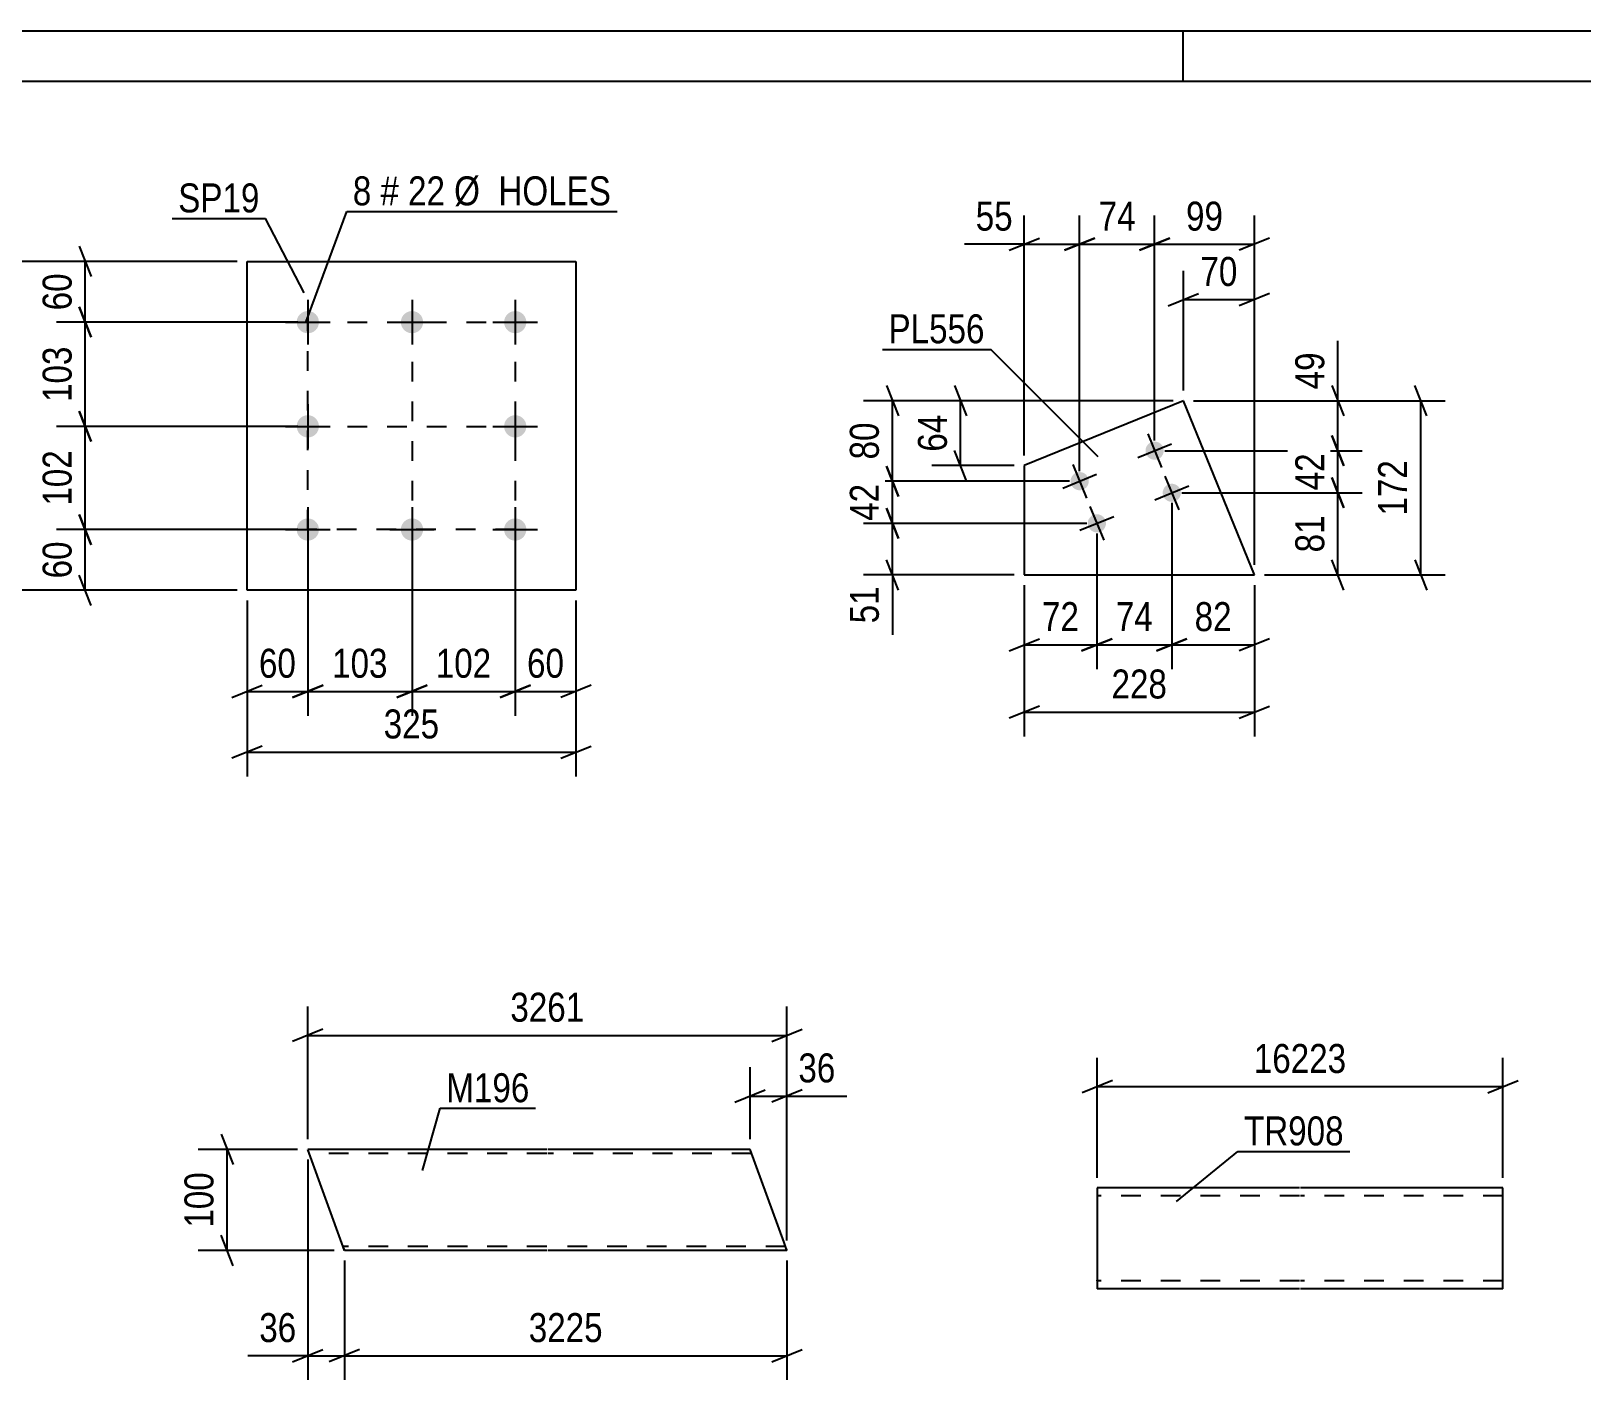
# Model space of a CAD drawing. Header units: millimetres. Extents: x 0 to 420, y 0 to 297.
# Drawn here: x 96.1 to 249.4, y 163.7 to 297 of the extents above; entities that cross this region are included whole.
import ezdxf

# ---------------------------------------------------------------- set-up
doc = ezdxf.new("R2010")
doc.units = ezdxf.units.MM
doc.linetypes.add('DXK_LINE_DOT2', pattern=[3.9198, 1.9599, -1.9599])
doc.styles.add('Arial Narrow', font='ARIALN.TTF', dxfattribs={"height": 0.2})

# ---------------------------------------------------------------- blocks, each defined once
blk = doc.blocks.new('Unknown-814409044-1133')
at = {"color": 5, "linetype": 'Continuous'}
for p, q in [((420, 297), (0, 297)), ((210, 292), (210, 297)), ((415, 292), (5, 292))]:
    blk.add_line(p, q, dxfattribs=at)
blk = doc.blocks.new('Part-814409044-9065 - 9064')
at = {"color": 2, "linetype": 'Continuous'}
for p, q in [((221.51, 182.65), (201.51, 182.65)), ((201.51, 182.65), (201.51, 172.65)), ((241.61, 182.65), (221.61, 182.65)), ((241.61, 172.65), (241.61, 182.65)), ((221.51, 172.65), (201.51, 172.65)), ((241.61, 172.65), (221.61, 172.65))]:
    blk.add_line(p, q, dxfattribs=at)
at = {"color": 7, "linetype": 'DXK_LINE_DOT2'}
for p, q in [((221.51, 181.85), (201.51, 181.85)), ((241.61, 181.85), (221.61, 181.85)), ((201.51, 173.45), (201.51, 173.51)), ((221.51, 173.45), (201.51, 173.45)), ((241.61, 173.45), (221.61, 173.45)), ((241.61, 173.45), (241.61, 173.51))]:
    blk.add_line(p, q, dxfattribs=at)
blk = doc.blocks.new('Part-814409044-10774 - 10773')
at = {"color": 2, "linetype": 'Continuous'}
for p, q in [((147.1, 186.45), (123.47, 186.45)), ((127.1, 176.45), (123.47, 186.45)), ((167.2, 186.45), (147.2, 186.45)), ((170.55, 177.25), (167.2, 186.45)), ((147.1, 176.45), (127.1, 176.45)), ((170.84, 176.45), (147.2, 176.45)), ((170.84, 176.45), (170.55, 177.25))]:
    blk.add_line(p, q, dxfattribs=at)
at = {"color": 7, "linetype": 'DXK_LINE_DOT2'}
for p, q in [((147.1, 186.05), (123.61, 186.05)), ((167.35, 186.05), (147.2, 186.05)), ((147.1, 176.85), (126.96, 176.85)), ((127.02, 176.69), (127.1, 176.45)), ((170.7, 176.85), (147.2, 176.85)), ((170.82, 176.51), (170.76, 176.69)), ((170.84, 176.45), (170.82, 176.51))]:
    blk.add_line(p, q, dxfattribs=at)
blk = doc.blocks.new('Part-814409044-9086 - 9085')
at = {"color": 2, "linetype": 'Continuous'}
for p, q in [((117.48, 241.72), (117.48, 274.22)), ((117.48, 274.22), (149.98, 274.22)), ((149.98, 274.22), (149.98, 241.72)), ((149.98, 241.72), (117.48, 241.72))]:
    blk.add_line(p, q, dxfattribs=at)
blk = doc.blocks.new('Bolt-814409044-9087 - 9085')
at = {"linetype": 'Continuous'}
for points in [[(123.48, 269.32, -1), (123.48, 267.12, -1)], [(133.78, 269.32, -1), (133.78, 267.12, -1)], [(143.98, 269.32, -1), (143.98, 267.12, -1)], [(123.48, 259.02, -1), (123.48, 256.82, -1)], [(143.98, 259.02, -1), (143.98, 256.82, -1)], [(123.48, 248.82, -1), (123.48, 246.62, -1)], [(133.78, 248.82, -1), (133.78, 246.62, -1)], [(143.98, 248.82, -1), (143.98, 246.62, -1)]]:
    blk.add_hatch(color=1, dxfattribs=at).paths.add_polyline_path(points)
at = {"color": 1, "linetype": 'Continuous'}
for p, q in [((123.48, 270.42), (123.48, 266.02)), ((133.78, 270.42), (133.78, 266.02)), ((143.98, 270.42), (143.98, 266.02)), ((121.28, 268.22), (125.68, 268.22)), ((131.58, 268.22), (135.98, 268.22)), ((141.78, 268.22), (146.18, 268.22)), ((123.48, 260.12), (123.48, 255.72)), ((143.98, 260.12), (143.98, 255.72)), ((121.28, 257.92), (125.68, 257.92)), ((141.78, 257.92), (146.18, 257.92)), ((123.48, 249.92), (123.48, 245.52)), ((133.78, 249.92), (133.78, 245.52)), ((143.98, 249.92), (143.98, 245.52)), ((121.28, 247.72), (125.68, 247.72)), ((131.58, 247.72), (135.98, 247.72)), ((141.78, 247.72), (146.18, 247.72))]:
    blk.add_line(p, q, dxfattribs=at)
blk = doc.blocks.new('Part-814409044-9302 - 9301')
at = {"color": 2, "linetype": 'Continuous'}
for p, q in [((210.03, 260.45), (194.29, 254.04)), ((217.05, 243.23), (210.03, 260.45)), ((194.29, 254.04), (194.29, 243.23)), ((194.29, 243.23), (217.05, 243.23))]:
    blk.add_line(p, q, dxfattribs=at)
blk = doc.blocks.new('Bolt-814409044-9303 - 9301')
at = {"linetype": 'Continuous'}
for points in [[(208.02, 255.85, -1), (206.35, 255.18, -1)], [(200.61, 252.84, -1), (198.94, 252.16, -1)], [(209.71, 251.69, -1), (208.05, 251.01, -1)], [(202.31, 248.67, -1), (200.64, 247.99, -1)]]:
    blk.add_hatch(color=1, dxfattribs=at).paths.add_polyline_path(points)
at = {"color": 1, "linetype": 'Continuous'}
for p, q in [((205.52, 254.84), (208.85, 256.19)), ((206.5, 257.18), (207.86, 253.85)), ((198.11, 251.82), (201.44, 253.18)), ((199.09, 254.16), (200.45, 250.83)), ((208.2, 253.01), (209.56, 249.68)), ((207.21, 250.67), (210.55, 252.03)), ((200.79, 250), (202.15, 246.66)), ((199.8, 247.65), (203.14, 249.01))]:
    blk.add_line(p, q, dxfattribs=at)
blk = doc.blocks.new('Rectangle-814409044-11465 - 9085')
at = {"color": 1, "linetype": 'DXK_LINE_DOT2'}
blk.add_lwpolyline([(123.48, 268.22), (143.98, 268.22), (143.98, 247.72), (123.48, 247.72), (123.48, 268.22)], close=True, dxfattribs=at)
blk = doc.blocks.new('Line-814409044-11525 - 9085')
at = {"color": 1, "linetype": 'DXK_LINE_DOT2'}
blk.add_line((123.48, 257.92), (143.98, 257.92), dxfattribs=at)
blk = doc.blocks.new('Line-814409044-11532 - 9085')
at = {"color": 1, "linetype": 'DXK_LINE_DOT2'}
blk.add_line((133.78, 268.22), (133.78, 247.72), dxfattribs=at)
blk = doc.blocks.new('StraightDimension-814409044-9340 - 9064')
at = {"color": 7, "linetype": 'Continuous'}
for p, q in [((201.51, 183.65), (201.51, 195.5)), ((241.61, 183.65), (241.61, 195.5)), ((203.01, 193.25), (200.01, 192.05)), ((240.11, 192.05), (243.11, 193.25)), ((201.51, 192.65), (241.61, 192.65))]:
    blk.add_line(p, q, dxfattribs=at)
at = {"color": 0}
blk.add_wipeout([(226.73, 193.4), (226.73, 197.6), (216.39, 197.6), (216.39, 193.4)], dxfattribs=at)
at = {"color": 3, "style": 'Arial Narrow'}
blk.add_text('16223', height=2.863, dxfattribs=at).set_placement((216.99, 194))
blk = doc.blocks.new('StraightDimension-814409044-11238 - 10773')
at = {"color": 7, "linetype": 'Continuous'}
for p, q in [((127.1, 175.45), (127.1, 163.65)), ((170.84, 175.45), (170.84, 163.65)), ((128.6, 166.65), (125.6, 165.45)), ((127.1, 166.05), (170.84, 166.05)), ((169.34, 165.45), (172.34, 166.65))]:
    blk.add_line(p, q, dxfattribs=at)
at = {"color": 0}
blk.add_wipeout([(153.23, 166.8), (153.23, 171), (144.72, 171), (144.72, 166.8)], dxfattribs=at)
at = {"color": 3, "style": 'Arial Narrow'}
blk.add_text('3225', height=2.863, dxfattribs=at).set_placement((145.32, 167.4))
blk = doc.blocks.new('StraightDimension-814409044-11198 - 10773')
at = {"color": 7, "linetype": 'Continuous'}
for p, q in [((123.47, 187.45), (123.47, 200.57)), ((170.84, 177.45), (170.84, 200.57)), ((124.97, 198.32), (121.97, 197.12)), ((169.34, 197.12), (172.34, 198.32)), ((123.47, 197.72), (170.84, 197.72))]:
    blk.add_line(p, q, dxfattribs=at)
at = {"color": 0}
blk.add_wipeout([(151.41, 198.47), (151.41, 202.67), (142.9, 202.67), (142.9, 198.47)], dxfattribs=at)
at = {"color": 3, "style": 'Arial Narrow'}
blk.add_text('3261', height=2.863, dxfattribs=at).set_placement((143.5, 199.07))
blk = doc.blocks.new('StraightDimension-814409044-11275 - 10773')
at = {"color": 7, "linetype": 'Continuous'}
for p, q in [((114.9, 187.95), (116.1, 184.95)), ((122.47, 186.45), (112.65, 186.45)), ((115.5, 176.45), (115.5, 186.45)), ((116.1, 174.95), (114.9, 177.95)), ((126.1, 176.45), (112.65, 176.45))]:
    blk.add_line(p, q, dxfattribs=at)
at = {"color": 0}
blk.add_wipeout([(114.75, 184.79), (110.55, 184.79), (110.55, 178.11), (114.75, 178.11)], dxfattribs=at)
at = {"color": 3, "style": 'Arial Narrow'}
blk.add_text('100', height=2.863, rotation=90.0002, dxfattribs=at).set_placement((114.15, 178.71))
blk = doc.blocks.new('StraightDimension-814409044-11210 - 10773')
at = {"color": 7, "linetype": 'Continuous'}
for p, q in [((167.2, 187.45), (167.2, 194.57)), ((170.84, 177.45), (170.84, 194.57)), ((165.7, 191.12), (168.7, 192.32)), ((167.2, 191.72), (170.84, 191.72)), ((172.34, 192.32), (169.34, 191.12))]:
    blk.add_line(p, q, dxfattribs=at)
at = {"color": 0}
blk.add_wipeout([(176.23, 192.47), (176.23, 196.67), (171.37, 196.67), (171.37, 192.47)], dxfattribs=at)
at = {"color": 7, "linetype": 'Continuous'}
blk.add_line((170.84, 191.72), (176.75, 191.72), dxfattribs=at)
blk.add_line((170.84, 191.72), (176.75, 191.72), dxfattribs=at)
at = {"color": 3, "style": 'Arial Narrow'}
blk.add_text('36', height=2.863, dxfattribs=at).set_placement((171.97, 193.07))
blk = doc.blocks.new('StraightDimension-814409044-11239 - 10773')
at = {"color": 7, "linetype": 'Continuous'}
for p, q in [((123.47, 185.45), (123.47, 163.65)), ((127.1, 175.45), (127.1, 163.65)), ((121.97, 165.45), (124.97, 166.65)), ((123.47, 166.05), (127.1, 166.05)), ((128.6, 166.65), (125.6, 165.45))]:
    blk.add_line(p, q, dxfattribs=at)
at = {"color": 0}
blk.add_wipeout([(122.94, 166.8), (122.94, 171), (118.08, 171), (118.08, 166.8)], dxfattribs=at)
at = {"color": 7, "linetype": 'Continuous'}
blk.add_line((123.47, 166.05), (117.56, 166.05), dxfattribs=at)
blk.add_line((123.47, 166.05), (117.56, 166.05), dxfattribs=at)
at = {"color": 3, "style": 'Arial Narrow'}
blk.add_text('36', height=2.863, dxfattribs=at).set_placement((118.68, 167.4))
blk = doc.blocks.new('StraightDimension-814409044-9344 - 9085')
at = {"color": 7, "linetype": 'Continuous'}
for p, q in [((100.88, 275.72), (102.08, 272.72)), ((116.48, 274.22), (98.63, 274.22)), ((101.48, 268.22), (101.48, 274.22)), ((102.08, 266.72), (100.88, 269.72)), ((122.48, 268.22), (98.63, 268.22))]:
    blk.add_line(p, q, dxfattribs=at)
at = {"color": 0}
blk.add_wipeout([(100.73, 273.65), (96.53, 273.65), (96.53, 268.79), (100.73, 268.79)], dxfattribs=at)
at = {"color": 3, "style": 'Arial Narrow'}
blk.add_text('60', height=2.863, rotation=90.0002, dxfattribs=at).set_placement((100.13, 269.39))
blk = doc.blocks.new('StraightDimension-814409044-9360 - 9085')
at = {"color": 7, "linetype": 'Continuous'}
for p, q in [((95.08, 272.72), (93.88, 275.72)), ((116.48, 274.22), (91.63, 274.22)), ((94.48, 241.72), (94.48, 274.22)), ((93.88, 243.22), (95.08, 240.22)), ((116.48, 241.72), (91.63, 241.72))]:
    blk.add_line(p, q, dxfattribs=at)
at = {"color": 0}
blk.add_wipeout([(93.73, 261.31), (89.53, 261.31), (89.53, 254.63), (93.73, 254.63)], dxfattribs=at)
at = {"color": 3, "style": 'Arial Narrow'}
blk.add_text('325', height=2.863, rotation=90.0002, dxfattribs=at).set_placement((93.13, 255.23))
blk = doc.blocks.new('StraightDimension-814409044-9347 - 9085')
at = {"color": 7, "linetype": 'Continuous'}
for p, q in [((100.88, 249.22), (102.08, 246.22)), ((122.48, 247.72), (98.63, 247.72)), ((101.48, 241.72), (101.48, 247.72)), ((102.08, 240.22), (100.88, 243.22)), ((116.48, 241.72), (98.63, 241.72))]:
    blk.add_line(p, q, dxfattribs=at)
at = {"color": 0}
blk.add_wipeout([(100.73, 247.15), (96.53, 247.15), (96.53, 242.29), (100.73, 242.29)], dxfattribs=at)
at = {"color": 3, "style": 'Arial Narrow'}
blk.add_text('60', height=2.863, rotation=90.0002, dxfattribs=at).set_placement((100.13, 242.89))
blk = doc.blocks.new('StraightDimension-814409044-9364 - 9085')
at = {"color": 7, "linetype": 'Continuous'}
for p, q in [((143.98, 246.72), (143.98, 229.32)), ((149.98, 240.72), (149.98, 229.32)), ((142.48, 231.12), (145.48, 232.32)), ((143.98, 231.72), (149.98, 231.72)), ((151.48, 232.32), (148.48, 231.12))]:
    blk.add_line(p, q, dxfattribs=at)
at = {"color": 0}
blk.add_wipeout([(149.4, 232.47), (149.4, 236.67), (144.55, 236.67), (144.55, 232.47)], dxfattribs=at)
at = {"color": 3, "style": 'Arial Narrow'}
blk.add_text('60', height=2.863, dxfattribs=at).set_placement((145.15, 233.07))
blk = doc.blocks.new('StraightDimension-814409044-9367 - 9085')
at = {"color": 7, "linetype": 'Continuous'}
for p, q in [((123.48, 246.72), (123.48, 229.32)), ((117.48, 240.72), (117.48, 229.32)), ((115.98, 231.12), (118.98, 232.32)), ((117.48, 231.72), (123.48, 231.72)), ((124.98, 232.32), (121.98, 231.12))]:
    blk.add_line(p, q, dxfattribs=at)
at = {"color": 0}
blk.add_wipeout([(122.9, 232.47), (122.9, 236.67), (118.05, 236.67), (118.05, 232.47)], dxfattribs=at)
at = {"color": 3, "style": 'Arial Narrow'}
blk.add_text('60', height=2.863, dxfattribs=at).set_placement((118.65, 233.07))
blk = doc.blocks.new('StraightDimension-814409044-9380 - 9085')
at = {"color": 7, "linetype": 'Continuous'}
for p, q in [((117.48, 240.72), (117.48, 223.32)), ((149.98, 240.72), (149.98, 223.32)), ((118.98, 226.32), (115.98, 225.12)), ((117.48, 225.72), (149.98, 225.72)), ((148.48, 225.12), (151.48, 226.32))]:
    blk.add_line(p, q, dxfattribs=at)
at = {"color": 0}
blk.add_wipeout([(137.07, 226.47), (137.07, 230.67), (130.38, 230.67), (130.38, 226.47)], dxfattribs=at)
at = {"color": 3, "style": 'Arial Narrow'}
blk.add_text('325', height=2.863, dxfattribs=at).set_placement((130.98, 227.07))
blk = doc.blocks.new('StraightDimension-814409044-11570 - 9085')
at = {"color": 7, "linetype": 'Continuous'}
for p, q in [((100.88, 259.42), (102.08, 256.42)), ((122.48, 257.92), (98.63, 257.92)), ((101.48, 247.72), (101.48, 257.92)), ((102.08, 246.22), (100.88, 249.22)), ((122.48, 247.72), (98.63, 247.72))]:
    blk.add_line(p, q, dxfattribs=at)
at = {"color": 0}
blk.add_wipeout([(100.73, 256.16), (96.53, 256.16), (96.53, 249.48), (100.73, 249.48)], dxfattribs=at)
at = {"color": 3, "style": 'Arial Narrow'}
blk.add_text('102', height=2.863, rotation=90.0002, dxfattribs=at).set_placement((100.13, 250.08))
blk = doc.blocks.new('StraightDimension-814409044-11572 - 9085')
at = {"color": 7, "linetype": 'Continuous'}
for p, q in [((100.88, 269.72), (102.08, 266.72)), ((122.48, 268.22), (98.63, 268.22)), ((101.48, 257.92), (101.48, 268.22)), ((102.08, 256.42), (100.88, 259.42)), ((122.48, 257.92), (98.63, 257.92))]:
    blk.add_line(p, q, dxfattribs=at)
at = {"color": 0}
blk.add_wipeout([(100.73, 266.41), (96.53, 266.41), (96.53, 259.73), (100.73, 259.73)], dxfattribs=at)
at = {"color": 3, "style": 'Arial Narrow'}
blk.add_text('103', height=2.863, rotation=90.0002, dxfattribs=at).set_placement((100.13, 260.33))
blk = doc.blocks.new('StraightDimension-814409044-11592 - 9085')
at = {"color": 7, "linetype": 'Continuous'}
for p, q in [((123.48, 246.72), (123.48, 229.32)), ((133.78, 246.72), (133.78, 229.32)), ((121.98, 231.12), (124.98, 232.32)), ((123.48, 231.72), (133.78, 231.72)), ((135.28, 232.32), (132.28, 231.12))]:
    blk.add_line(p, q, dxfattribs=at)
at = {"color": 0}
blk.add_wipeout([(131.97, 232.47), (131.97, 236.67), (125.28, 236.67), (125.28, 232.47)], dxfattribs=at)
at = {"color": 3, "style": 'Arial Narrow'}
blk.add_text('103', height=2.863, dxfattribs=at).set_placement((125.88, 233.07))
blk = doc.blocks.new('StraightDimension-814409044-11594 - 9085')
at = {"color": 7, "linetype": 'Continuous'}
for p, q in [((133.78, 246.72), (133.78, 229.32)), ((143.98, 246.72), (143.98, 229.32)), ((132.28, 231.12), (135.28, 232.32)), ((133.78, 231.72), (143.98, 231.72)), ((145.48, 232.32), (142.48, 231.12))]:
    blk.add_line(p, q, dxfattribs=at)
at = {"color": 0}
blk.add_wipeout([(142.22, 232.47), (142.22, 236.67), (135.53, 236.67), (135.53, 232.47)], dxfattribs=at)
at = {"color": 3, "style": 'Arial Narrow'}
blk.add_text('102', height=2.863, dxfattribs=at).set_placement((136.13, 233.07))
blk = doc.blocks.new('StraightDimension-814409044-11407 - 9301')
at = {"color": 7, "linetype": 'Continuous'}
for p, q in [((180.67, 261.95), (181.87, 258.95)), ((209.03, 260.45), (178.42, 260.45)), ((181.27, 252.5), (181.27, 260.45)), ((181.87, 251), (180.67, 254)), ((198.77, 252.5), (178.42, 252.5))]:
    blk.add_line(p, q, dxfattribs=at)
at = {"color": 0}
blk.add_wipeout([(180.52, 258.9), (176.32, 258.9), (176.32, 254.05), (180.52, 254.05)], dxfattribs=at)
at = {"color": 3, "style": 'Arial Narrow'}
blk.add_text('80', height=2.863, rotation=90.0002, dxfattribs=at).set_placement((179.92, 254.65))
blk = doc.blocks.new('StraightDimension-814409044-9576 - 9301')
at = {"color": 7, "linetype": 'Continuous'}
for p, q in [((187.4, 261.95), (188.6, 258.95)), ((209.03, 260.45), (185.15, 260.45)), ((188, 254.04), (188, 260.45)), ((188.6, 252.54), (187.4, 255.54)), ((193.29, 254.04), (185.15, 254.04))]:
    blk.add_line(p, q, dxfattribs=at)
at = {"color": 0}
blk.add_wipeout([(187.25, 259.68), (183.05, 259.68), (183.05, 254.82), (187.25, 254.82)], dxfattribs=at)
at = {"color": 3, "style": 'Arial Narrow'}
blk.add_text('64', height=2.863, rotation=90.0002, dxfattribs=at).set_placement((186.65, 255.42))
blk = doc.blocks.new('StraightDimension-814409044-9568 - 9301')
at = {"color": 7, "linetype": 'Continuous'}
for p, q in [((210.03, 261.45), (210.03, 273.3)), ((217.05, 244.23), (217.05, 273.3)), ((208.53, 269.85), (211.53, 271.05)), ((210.03, 270.45), (217.05, 270.45)), ((218.55, 271.05), (215.55, 269.85))]:
    blk.add_line(p, q, dxfattribs=at)
at = {"color": 0}
blk.add_wipeout([(215.97, 271.2), (215.97, 275.4), (211.11, 275.4), (211.11, 271.2)], dxfattribs=at)
at = {"color": 3, "style": 'Arial Narrow'}
blk.add_text('70', height=2.863, dxfattribs=at).set_placement((211.71, 271.8))
blk = doc.blocks.new('StraightDimension-814409044-11380 - 9301')
at = {"color": 7, "linetype": 'Continuous'}
for p, q in [((194.29, 255.04), (194.29, 278.77)), ((199.77, 253.5), (199.77, 278.77)), ((192.79, 275.32), (195.79, 276.52)), ((201.27, 276.52), (198.27, 275.32)), ((194.29, 275.92), (199.77, 275.92))]:
    blk.add_line(p, q, dxfattribs=at)
at = {"color": 0}
blk.add_wipeout([(193.76, 276.67), (193.76, 280.87), (188.9, 280.87), (188.9, 276.67)], dxfattribs=at)
at = {"color": 7, "linetype": 'Continuous'}
blk.add_line((194.29, 275.92), (188.38, 275.92), dxfattribs=at)
blk.add_line((194.29, 275.92), (188.38, 275.92), dxfattribs=at)
at = {"color": 3, "style": 'Arial Narrow'}
blk.add_text('55', height=2.863, dxfattribs=at).set_placement((189.5, 277.27))
blk = doc.blocks.new('StraightDimension-814409044-9572 - 9301')
at = {"color": 7, "linetype": 'Continuous'}
for p, q in [((194.29, 242.23), (194.29, 227.27)), ((217.05, 242.23), (217.05, 227.27)), ((195.79, 230.27), (192.79, 229.07)), ((215.55, 229.07), (218.55, 230.27)), ((194.29, 229.67), (217.05, 229.67))]:
    blk.add_line(p, q, dxfattribs=at)
at = {"color": 0}
blk.add_wipeout([(209.01, 230.42), (209.01, 234.62), (202.32, 234.62), (202.32, 230.42)], dxfattribs=at)
at = {"color": 3, "style": 'Arial Narrow'}
blk.add_text('228', height=2.863, dxfattribs=at).set_placement((202.92, 231.02))
blk = doc.blocks.new('StraightDimension-814409044-11357 - 9301')
at = {"color": 7, "linetype": 'Continuous'}
for p, q in [((208.88, 250.35), (208.88, 233.93)), ((217.05, 242.23), (217.05, 233.93)), ((207.38, 235.73), (210.38, 236.93)), ((208.88, 236.33), (217.05, 236.33)), ((218.55, 236.93), (215.55, 235.73))]:
    blk.add_line(p, q, dxfattribs=at)
at = {"color": 0}
blk.add_wipeout([(215.39, 237.08), (215.39, 241.28), (210.54, 241.28), (210.54, 237.08)], dxfattribs=at)
at = {"color": 3, "style": 'Arial Narrow'}
blk.add_text('82', height=2.863, dxfattribs=at).set_placement((211.14, 237.68))
blk = doc.blocks.new('StraightDimension-814409044-9582 - 9301')
at = {"color": 7, "linetype": 'Continuous'}
for p, q in [((234.09, 258.95), (232.89, 261.95)), ((211.03, 260.45), (235.89, 260.45)), ((233.49, 243.23), (233.49, 260.45)), ((232.89, 244.73), (234.09, 241.73)), ((218.05, 243.23), (235.89, 243.23))]:
    blk.add_line(p, q, dxfattribs=at)
at = {"color": 0}
blk.add_wipeout([(232.74, 255.18), (228.54, 255.18), (228.54, 248.5), (232.74, 248.5)], dxfattribs=at)
at = {"color": 3, "style": 'Arial Narrow'}
blk.add_text('172', height=2.863, rotation=90.0002, dxfattribs=at).set_placement((232.14, 249.1))
blk = doc.blocks.new('StraightDimension-814409044-11358 - 9301')
at = {"color": 7, "linetype": 'Continuous'}
for p, q in [((208.88, 250.35), (208.88, 233.93)), ((201.47, 247.33), (201.47, 233.93)), ((199.97, 235.73), (202.97, 236.93)), ((201.47, 236.33), (208.88, 236.33)), ((210.38, 236.93), (207.38, 235.73))]:
    blk.add_line(p, q, dxfattribs=at)
at = {"color": 0}
blk.add_wipeout([(207.6, 237.08), (207.6, 241.28), (202.75, 241.28), (202.75, 237.08)], dxfattribs=at)
at = {"color": 3, "style": 'Arial Narrow'}
blk.add_text('74', height=2.863, dxfattribs=at).set_placement((203.35, 237.68))
blk = doc.blocks.new('StraightDimension-814409044-11359 - 9301')
at = {"color": 7, "linetype": 'Continuous'}
for p, q in [((201.47, 247.33), (201.47, 233.93)), ((194.29, 242.23), (194.29, 233.93)), ((192.79, 235.73), (195.79, 236.93)), ((194.29, 236.33), (201.47, 236.33)), ((202.97, 236.93), (199.97, 235.73))]:
    blk.add_line(p, q, dxfattribs=at)
at = {"color": 0}
blk.add_wipeout([(200.31, 237.08), (200.31, 241.28), (195.45, 241.28), (195.45, 237.08)], dxfattribs=at)
at = {"color": 3, "style": 'Arial Narrow'}
blk.add_text('72', height=2.863, dxfattribs=at).set_placement((196.05, 237.68))
blk = doc.blocks.new('StraightDimension-814409044-11378 - 9301')
at = {"color": 7, "linetype": 'Continuous'}
for p, q in [((207.18, 256.51), (207.18, 278.77)), ((217.05, 244.23), (217.05, 278.77)), ((205.68, 275.32), (208.68, 276.52)), ((218.55, 276.52), (215.55, 275.32)), ((207.18, 275.92), (217.05, 275.92))]:
    blk.add_line(p, q, dxfattribs=at)
at = {"color": 0}
blk.add_wipeout([(214.54, 276.67), (214.54, 280.87), (209.69, 280.87), (209.69, 276.67)], dxfattribs=at)
at = {"color": 3, "style": 'Arial Narrow'}
blk.add_text('99', height=2.863, dxfattribs=at).set_placement((210.29, 277.27))
blk = doc.blocks.new('StraightDimension-814409044-11379 - 9301')
at = {"color": 7, "linetype": 'Continuous'}
for p, q in [((199.77, 253.5), (199.77, 278.77)), ((207.18, 256.51), (207.18, 278.77)), ((198.27, 275.32), (201.27, 276.52)), ((208.68, 276.52), (205.68, 275.32)), ((199.77, 275.92), (207.18, 275.92))]:
    blk.add_line(p, q, dxfattribs=at)
at = {"color": 0}
blk.add_wipeout([(205.91, 276.67), (205.91, 280.87), (201.05, 280.87), (201.05, 276.67)], dxfattribs=at)
at = {"color": 3, "style": 'Arial Narrow'}
blk.add_text('74', height=2.863, dxfattribs=at).set_placement((201.65, 277.27))
blk = doc.blocks.new('StraightDimension-814409044-11408 - 9301')
at = {"color": 7, "linetype": 'Continuous'}
for p, q in [((180.67, 254), (181.87, 251)), ((198.77, 252.5), (178.42, 252.5)), ((181.27, 248.33), (181.27, 252.5)), ((181.87, 246.83), (180.67, 249.83)), ((200.47, 248.33), (178.42, 248.33))]:
    blk.add_line(p, q, dxfattribs=at)
at = {"color": 0}
blk.add_wipeout([(180.52, 252.84), (176.32, 252.84), (176.32, 247.98), (180.52, 247.98)], dxfattribs=at)
at = {"color": 3, "style": 'Arial Narrow'}
blk.add_text('42', height=2.863, rotation=90.0002, dxfattribs=at).set_placement((179.92, 248.58))
blk = doc.blocks.new('StraightDimension-814409044-11409 - 9301')
at = {"color": 7, "linetype": 'Continuous'}
for p, q in [((180.67, 249.83), (181.87, 246.83)), ((200.47, 248.33), (178.42, 248.33)), ((181.27, 243.23), (181.27, 248.33)), ((181.87, 241.73), (180.67, 244.73)), ((193.29, 243.23), (178.42, 243.23))]:
    blk.add_line(p, q, dxfattribs=at)
at = {"color": 0}
blk.add_wipeout([(180.52, 242.71), (176.32, 242.71), (176.32, 237.85), (180.52, 237.85)], dxfattribs=at)
at = {"color": 7, "linetype": 'Continuous'}
blk.add_line((181.27, 243.23), (181.27, 237.32), dxfattribs=at)
blk.add_line((181.27, 243.23), (181.27, 237.32), dxfattribs=at)
at = {"color": 3, "style": 'Arial Narrow'}
blk.add_text('51', height=2.863, rotation=90.0002, dxfattribs=at).set_placement((179.92, 238.45))
blk = doc.blocks.new('StraightDimension-814409044-11430 - 9301')
at = {"color": 7, "linetype": 'Continuous'}
for p, q in [((224.7, 261.95), (225.9, 258.95)), ((211.03, 260.45), (227.7, 260.45)), ((225.3, 255.51), (225.3, 260.45)), ((225.9, 254.01), (224.7, 257.01)), ((208.18, 255.51), (227.7, 255.51))]:
    blk.add_line(p, q, dxfattribs=at)
at = {"color": 0}
blk.add_wipeout([(224.55, 265.84), (220.35, 265.84), (220.35, 260.98), (224.55, 260.98)], dxfattribs=at)
at = {"color": 7, "linetype": 'Continuous'}
blk.add_line((225.3, 260.45), (225.3, 266.36), dxfattribs=at)
blk.add_line((225.3, 260.45), (225.3, 266.36), dxfattribs=at)
at = {"color": 3, "style": 'Arial Narrow'}
blk.add_text('49', height=2.863, rotation=90.0002, dxfattribs=at).set_placement((223.95, 261.58))
blk = doc.blocks.new('StraightDimension-814409044-11431 - 9301')
at = {"color": 7, "linetype": 'Continuous'}
for p, q in [((224.7, 257.01), (225.9, 254.01)), ((208.18, 255.51), (227.7, 255.51)), ((225.3, 251.35), (225.3, 255.51)), ((225.9, 249.85), (224.7, 252.85)), ((209.88, 251.35), (227.7, 251.35))]:
    blk.add_line(p, q, dxfattribs=at)
at = {"color": 0}
blk.add_wipeout([(224.55, 255.86), (220.35, 255.86), (220.35, 251), (224.55, 251)], dxfattribs=at)
at = {"color": 3, "style": 'Arial Narrow'}
blk.add_text('42', height=2.863, rotation=90.0002, dxfattribs=at).set_placement((223.95, 251.6))
blk = doc.blocks.new('StraightDimension-814409044-11432 - 9301')
at = {"color": 7, "linetype": 'Continuous'}
for p, q in [((224.7, 252.85), (225.9, 249.85)), ((209.88, 251.35), (227.7, 251.35)), ((225.3, 243.23), (225.3, 251.35)), ((225.9, 241.73), (224.7, 244.73)), ((218.05, 243.23), (227.7, 243.23))]:
    blk.add_line(p, q, dxfattribs=at)
at = {"color": 0}
blk.add_wipeout([(224.55, 249.72), (220.35, 249.72), (220.35, 244.86), (224.55, 244.86)], dxfattribs=at)
at = {"color": 3, "style": 'Arial Narrow'}
blk.add_text('81', height=2.863, rotation=90.0002, dxfattribs=at).set_placement((223.95, 245.46))
blk = doc.blocks.new('Mark-814409044-9631 - 9064')
at = {"color": 0}
blk.add_wipeout([(225.89, 186.84), (225.89, 189.84), (216.02, 189.84), (216.02, 186.84)], dxfattribs=at)
blk.add_wipeout([(225.89, 186.84), (225.89, 189.84), (216.02, 189.84), (216.02, 186.84)], dxfattribs=at)
at = {"color": 30, "linetype": 'Continuous'}
for p, q in [((209.33, 181.28), (215.42, 186.24)), ((215.42, 186.24), (226.49, 186.24))]:
    blk.add_line(p, q, dxfattribs=at)
at = {"color": 3, "style": 'Arial Narrow'}
blk.add_text('TR908', height=2.863, dxfattribs=at).set_placement((216.02, 186.84))
blk = doc.blocks.new('Mark-814409044-15180 - 10773')
at = {"color": 0}
blk.add_wipeout([(145.39, 191.11), (145.39, 194.11), (137.17, 194.11), (137.17, 191.11)], dxfattribs=at)
blk.add_wipeout([(145.39, 191.11), (145.39, 194.11), (137.17, 194.11), (137.17, 191.11)], dxfattribs=at)
at = {"color": 30, "linetype": 'Continuous'}
for p, q in [((134.83, 184.36), (136.57, 190.51)), ((136.57, 190.51), (145.99, 190.51))]:
    blk.add_line(p, q, dxfattribs=at)
at = {"color": 3, "style": 'Arial Narrow'}
blk.add_text('M196', height=2.863, dxfattribs=at).set_placement((137.17, 191.11))
blk = doc.blocks.new('Mark-814409044-9637 - 9085')
at = {"color": 0}
for points in [[(129.76, 279.77), (129.76, 282.77), (127.93, 282.77), (127.93, 279.77)], [(132.49, 279.77), (132.49, 282.77), (130.66, 282.77), (130.66, 279.77)], [(137.04, 279.77), (137.04, 282.77), (133.39, 282.77), (133.39, 279.77)], [(153.47, 279.77), (153.47, 282.77), (137.94, 282.77), (137.94, 279.77)]]:
    blk.add_wipeout(points, dxfattribs=at)
for points in [[(129.76, 279.77), (129.76, 282.77), (127.93, 282.77), (127.93, 279.77)], [(132.49, 279.77), (132.49, 282.77), (130.66, 282.77), (130.66, 279.77)], [(137.04, 279.77), (137.04, 282.77), (133.39, 282.77), (133.39, 279.77)], [(153.47, 279.77), (153.47, 282.77), (137.94, 282.77), (137.94, 279.77)]]:
    blk.add_wipeout(points, dxfattribs=at)
at = {"color": 7, "linetype": 'Continuous'}
for p, q in [((123.31, 268.29), (127.33, 279.17)), ((127.33, 279.17), (154.07, 279.17))]:
    blk.add_line(p, q, dxfattribs=at)
at = {"color": 3, "style": 'Arial Narrow'}
for s, height, p in [('8', 2.86, (127.93, 279.77)), ('#', 2.86, (130.66, 279.77)), ('22', 2.863, (133.39, 279.77)), ('Ø  HOLES', 2.863, (137.94, 279.77))]:
    blk.add_text(s, height=height, dxfattribs=at).set_placement(p)
blk = doc.blocks.new('Mark-814409044-9634 - 9085')
at = {"color": 0}
blk.add_wipeout([(118.71, 279.07), (118.71, 282.07), (110.67, 282.07), (110.67, 279.07)], dxfattribs=at)
blk.add_wipeout([(118.71, 279.07), (118.71, 282.07), (110.67, 282.07), (110.67, 279.07)], dxfattribs=at)
at = {"color": 30, "linetype": 'Continuous'}
for p in [(110.07, 278.47), (123.12, 271.12)]:
    blk.add_line(p, (119.31, 278.47), dxfattribs=at)
at = {"color": 3, "style": 'Arial Narrow'}
blk.add_text('SP19', height=2.863, dxfattribs=at).set_placement((110.67, 279.07))
blk = doc.blocks.new('Mark-814409044-9675 - 9301')
at = {"color": 0}
blk.add_wipeout([(190.39, 266.13), (190.39, 269.13), (180.88, 269.13), (180.88, 266.13)], dxfattribs=at)
blk.add_wipeout([(190.39, 266.13), (190.39, 269.13), (180.88, 269.13), (180.88, 266.13)], dxfattribs=at)
at = {"color": 30, "linetype": 'Continuous'}
for p in [(180.28, 265.53), (201.6, 254.92)]:
    blk.add_line(p, (190.99, 265.53), dxfattribs=at)
at = {"color": 3, "style": 'Arial Narrow'}
blk.add_text('PL556', height=2.863, dxfattribs=at).set_placement((180.88, 266.13))

msp = doc.modelspace()

# ---------------------------------------------------------------- block references
for name in ['Unknown-814409044-1133', 'Part-814409044-9086 - 9085', 'Bolt-814409044-9087 - 9085', 'Rectangle-814409044-11465 - 9085', 'Line-814409044-11532 - 9085', 'Part-814409044-9302 - 9301', 'Line-814409044-11525 - 9085', 'Bolt-814409044-9303 - 9301', 'Part-814409044-10774 - 10773', 'Part-814409044-9065 - 9064']:
    msp.add_blockref(name, (0, 0))

# ---------------------------------------------------------------- next in the draw order: block references
for name in ['Mark-814409044-9637 - 9085', 'StraightDimension-814409044-9344 - 9085', 'StraightDimension-814409044-11407 - 9301', 'StraightDimension-814409044-9364 - 9085', 'StraightDimension-814409044-9572 - 9301', 'StraightDimension-814409044-11198 - 10773', 'StraightDimension-814409044-9340 - 9064', 'StraightDimension-814409044-11238 - 10773']:
    msp.add_blockref(name, (0, 0))

# ---------------------------------------------------------------- next in the draw order: block references
for name in ['StraightDimension-814409044-9360 - 9085', 'StraightDimension-814409044-9576 - 9301', 'StraightDimension-814409044-11210 - 10773', 'Mark-814409044-15180 - 10773', 'Mark-814409044-9631 - 9064', 'StraightDimension-814409044-11275 - 10773']:
    msp.add_blockref(name, (0, 0))

# ---------------------------------------------------------------- next in the draw order: block references
for name in ['Mark-814409044-9634 - 9085', 'StraightDimension-814409044-11380 - 9301', 'StraightDimension-814409044-9568 - 9301', 'StraightDimension-814409044-9347 - 9085', 'StraightDimension-814409044-11239 - 10773']:
    msp.add_blockref(name, (0, 0))

# ---------------------------------------------------------------- next in the draw order: block references
for name in ['StraightDimension-814409044-11357 - 9301', 'StraightDimension-814409044-9367 - 9085']:
    msp.add_blockref(name, (0, 0))

# ---------------------------------------------------------------- next in the draw order: block references
for name in ['StraightDimension-814409044-9582 - 9301', 'StraightDimension-814409044-11570 - 9085', 'StraightDimension-814409044-9380 - 9085']:
    msp.add_blockref(name, (0, 0))

# ---------------------------------------------------------------- next in the draw order: block references
for name in ['StraightDimension-814409044-11572 - 9085', 'StraightDimension-814409044-11358 - 9301', 'StraightDimension-814409044-11592 - 9085']:
    msp.add_blockref(name, (0, 0))

# ---------------------------------------------------------------- next in the draw order: block references
for name in ['StraightDimension-814409044-11378 - 9301', 'StraightDimension-814409044-11359 - 9301', 'StraightDimension-814409044-11594 - 9085']:
    msp.add_blockref(name, (0, 0))

# ---------------------------------------------------------------- next in the draw order: block references
msp.add_blockref('StraightDimension-814409044-11379 - 9301', (0, 0))

# ---------------------------------------------------------------- next in the draw order: block references
for name in ['Mark-814409044-9675 - 9301', 'StraightDimension-814409044-11430 - 9301', 'StraightDimension-814409044-11408 - 9301']:
    msp.add_blockref(name, (0, 0))

# ---------------------------------------------------------------- next in the draw order: block references
for name in ['StraightDimension-814409044-11431 - 9301', 'StraightDimension-814409044-11409 - 9301']:
    msp.add_blockref(name, (0, 0))

# ---------------------------------------------------------------- next in the draw order: block references
msp.add_blockref('StraightDimension-814409044-11432 - 9301', (0, 0))

doc.saveas('drawing.dxf')
